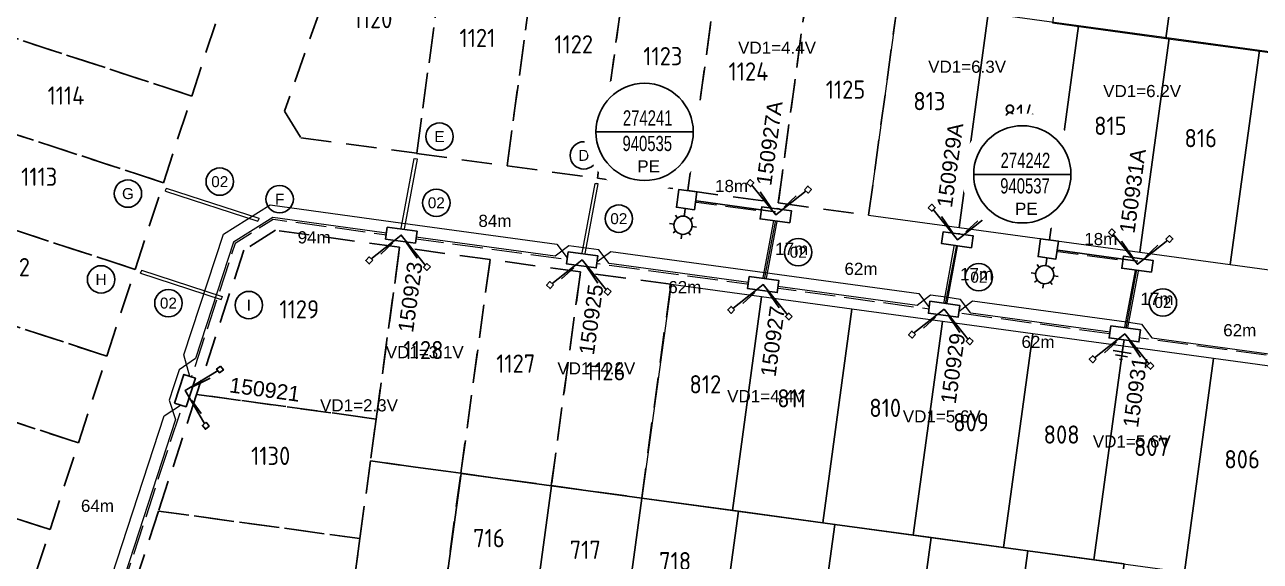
# Model space of a CAD drawing. Header units: metres. Extents: x 281818 to 283900, y 6133059 to 6135046.
# Drawn here: x 281931.9 to 282135.1, y 6134466.7 to 6134554.9 of the extents above; entities that cross this region are included whole.
import ezdxf
from ezdxf.enums import TextEntityAlignment as Align

# ---------------------------------------------------------------- set-up
doc = ezdxf.new("R2010")
doc.units = ezdxf.units.M
doc.linetypes.add('DASHED', pattern=[0.75, 0.5, -0.25])
doc.linetypes.add('IE Trench LV', pattern=[6.5, 5, -1.5])
doc.layers.get('0').update_dxf_attribs({"color": 6})
for name, color, linetype in [('_User Future Stage 11 Lots', 255, 'Continuous'), ('_User Stage 7 Site Plan', 7, 'Continuous'), ('_User VD', 7, 'Continuous'), ('Duct_SP_NEW', 2, 'Continuous'), ('Equip_LV_NEW', 2, 'Continuous'), ('Equip_SP_SL_NEW', 2, 'Continuous'), ('Mains_LV_New_R17', 2, 'Continuous'), ('Mains_LV_NEW_T84', 2, 'Continuous'), ('Mains_LV_New_T94', 2, 'Continuous'), ('Notes_LV_MISC', 7, 'Continuous'), ('Notes_SL_MISC', 7, 'Continuous'), ('Notes_SP_NEW', 2, 'Continuous'), ('Services_SP_NEW', 2, 'Continuous'), ('Services_SP_NEW_UG', 2, 'Continuous'), ('SupportsUG_SP_LV_SL_NEW', 2, 'Continuous'), ('Trench_SP_NEW', 2, 'Continuous')]:
    doc.layers.add(name, color=color, linetype=linetype)
doc.layers.add('Cadastre Developer_SP_EXT', color=9, linetype='Continuous', lineweight=5)
doc.layers.add('Cadastre Developer_SP_NEW', color=2, linetype='Continuous', lineweight=5)
doc.styles.add('iecARIAL', font='arial.ttf', dxfattribs={"height": 2})
doc.styles.add('LotNum', font='isocp.shx', dxfattribs={"height": 1.8})
doc.styles.add('POLE_LABEL', font='arial.ttf')
doc.styles.add('SL_LABEL', font='arial.ttf')
doc.styles.get("Standard").update_dxf_attribs({"font": 'arial.ttf'})
doc.linetypes.add('Cable 1', pattern='A,7,-3,["//",Standard,S=1.5,R=0,X=-2.1,Y=-0.7],-0.001', length=10.001)
doc.linetypes.add('Cable 5', pattern='A,10,-1,["o",Standard,S=2,R=0,X=-1,Y=-0.7],-1e-05,["o",Standard,S=2,R=0,X=-0.2,Y=-0.7],-1.2', length=12.20001)
doc.linetypes.add('Cable New UG', pattern='A,7,-0.25,["x",Standard,S=2,R=0,X=0.2,Y=-0.8],-2.1', length=9.35)
doc.linetypes.add('IE Trench HV', pattern='A,7,-0.2,["/",Standard,S=3,R=0,X=0.6,Y=-1.4],-2.5', length=9.7)
doc.linetypes.add('IECLCABD1', pattern='A,5.25,-0.1,["o",Standard,S=2,R=0,X=1.5,Y=-0.7],-4', length=9.35)

# ---------------------------------------------------------------- blocks, each defined once
blk = doc.blocks.new('*U135')
for tag, flags, p in [('Z', 1, (1.5, -0.6)), ('LOCATION', 9, (1.5, -0.2)), ('NOTES', 9, (1.5, -0.4))]:
    blk.add_attdef(tag, text='', height=0.2, dxfattribs=dict(flags=flags)).set_placement(p, align=Align.MIDDLE_LEFT)
blk.add_wipeout([(-2.47, 3), (2.47, 3), (2.47, 1.02), (-2.47, 1.02)])
at = {"lineweight": -3}
blk.add_lwpolyline([(-2.47, 3), (2.47, 3), (2.47, 1.02), (-2.47, 1.02)], close=True, dxfattribs=at)
for tag, height, flags, p in [('ASSET_NUM', 2.5, 8, (2, 4)), ('STREET_CODE', 0.2, 9, (1.5, 2)), ('OWNED_BY', 0.2, 9, (1.5, 1.8)), ('OPERATED_BY', 0.2, 9, (1.5, 1.6)), ('STATE', 0.2, 9, (1.5, 1.2)), ('SUPPORT_TYPE', 0.2, 9, (1.5, 1)), ('SUBURB', 0.2, 9, (1.5, 0.2)), ('STREETNAME', 0.2, 9, (1.5, 0)), ('MAINTAINED_BY', 0.2, 9, (1.5, 1.4)), ('USAGE', 0.2, 9, (1.5, 0.8)), ('LEGEND', 0.2, 9, (1.5, 0.6)), ('PARENT', 0.2, 9, (1.5, 0.4))]:
    blk.add_attdef(tag, text='', height=height, dxfattribs=dict(flags=flags)).set_placement(p, align=Align.MIDDLE_LEFT)
blk = doc.blocks.new('DUCT_INDICATOR')
blk.add_circle((0, 0), 2.25)
blk.add_attdef('CODE', text='', height=1.8).set_placement((0, 0), align=Align.MIDDLE_CENTER)
at = {"flags": 1}
blk.add_attdef('Z', (0, 0), '', height=0.2, dxfattribs=at)
blk = doc.blocks.new('CCP_NEW')
for tag, flags, p in [('OPERATING_VOLTAGE', 9, (1.5, -1.8)), ('CONSTRUCTED_VOLTAGE', 9, (1.5, -2)), ('Z', 1, (1.5, -2.4)), ('NUMBER_OF_PHASES', 9, (1.5, -2.2))]:
    blk.add_attdef(tag, text='', height=0.2, dxfattribs=dict(flags=flags)).set_placement(p, align=Align.MIDDLE_LEFT)
blk.add_wipeout([(0, 0.57), (0.57, 0), (0, -0.57), (-0.57, 0)])
blk.add_lwpolyline([(-0.57, 0), (0, 0.57), (0.57, 0), (0, -0.57), (-0.57, 0)])
at = {"flags": 9}
for tag, p in [('CCP_TYPE', (1.5, 0)), ('ORIENTATION', (1.5, -0.2)), ('STATE', (1.5, -1)), ('OWNED_BY', (1.5, -1.2)), ('OPERATED_BY', (1.5, -1.4)), ('USAGE', (1.5, -0.4)), ('LEGEND', (1.5, -0.6)), ('LIFE_SUPPORT', (1.5, -0.8)), ('MAINTAINED_BY', (1.5, -1.6))]:
    blk.add_attdef(tag, text='', height=0.2, dxfattribs=at).set_placement(p, align=Align.MIDDLE_LEFT)
blk = doc.blocks.new('Earth')
for p, q in [((0, -2.04), (0, 0)), ((-1.5, -2.04), (1.5, -2.04)), ((-1, -2.64), (1, -2.64)), ((-0.25, -3.24), (0.25, -3.24))]:
    blk.add_line(p, q)
blk = doc.blocks.new('COLUMN_NEW')
at = {"flags": 1}
blk.add_attdef('Z', text='', height=0.2, dxfattribs=at).set_placement((1.5, -2.8), align=Align.MIDDLE_LEFT)
blk.add_wipeout([(-1.485, -1.485), (1.485, -1.485), (1.485, 1.485), (-1.485, 1.485)])
at = {"lineweight": -3}
blk.add_lwpolyline([(-1.485, -1.485), (1.485, -1.485), (1.485, 1.485), (-1.485, 1.485)], close=True, dxfattribs=at)
for tag, height, flags, p in [('ASSET_NUM', 2.5, 8, (2, 2)), ('STREET_CODE', 0.2, 9, (1.5, 0)), ('OWNED_BY', 0.2, 9, (1.5, -0.4)), ('OPERATED_BY', 0.2, 9, (1.5, -0.6)), ('STATE', 0.2, 9, (1.5, -1)), ('SUBURB', 0.2, 9, (1.5, -1.8)), ('STREETNAME', 0.2, 9, (1.5, -2)), ('COLUMN_TYPE', 0.2, 9, (1.5, -0.2)), ('USAGE', 0.2, 9, (1.5, -1.2)), ('MAINTAINED_BY', 0.2, 9, (1.5, -0.8)), ('LEGEND', 0.2, 9, (1.5, -1.4)), ('PARENT', 0.2, 9, (1.5, -1.6)), ('LOCATION', 0.2, 9, (1.5, -2.2)), ('NOTES', 0.2, 9, (1.5, -2.4)), ('LABEL_ALIGNMENT', 0.2, 9, (1.5, -2.6))]:
    blk.add_attdef(tag, text='', height=height, dxfattribs=dict(flags=flags)).set_placement(p, align=Align.MIDDLE_LEFT)
at = {"style": 'POLE_LABEL', "flags": 9}
blk.add_attdef('STRUCTURE_PLANT_NUMBER', text='', height=0.2, dxfattribs=at).set_placement((1.5, 0.242), align=Align.MIDDLE_LEFT)
blk = doc.blocks.new('SL_LANTERN_NEW')
blk.add_line((0, 0), (0, 0))
for tag, p, flags in [('Z', (0, 0), 1), ('OPERATED_BY', (0, -9.61), 9)]:
    blk.add_attdef(tag, p, '', height=0.2, dxfattribs=dict(flags=flags))
at = {"style": 'SL_LABEL', "flags": 9}
blk.add_attdef('STREET_CODE', text='', height=0.2, dxfattribs=at).set_placement((0, -0.2), align=Align.MIDDLE_LEFT)
for tag, height, flags, p in [('CONSTRUCTED_VOLTAGE', 0.2, 9, (0, -0.4)), ('CONTROL_TYPE', 0.2, 9, (0, -0.6)), ('OPERATING_VOLTAGE', 0.2, 9, (0, -1.4)), ('ORIENTATION', 0.2, 9, (0, -1.6)), ('OWNED_BY', 0.2, 9, (0, -1.8)), ('STATE', 0.2, 9, (0, -2)), ('LANTERN_PURPOSE', 0.2, 9, (0, -0.8)), ('LANTERN_TYPE', 0.2, 9, (0, -1)), ('NO_PHASES', 0.2, 9, (0, -1.2)), ('LNUMBER', 2.5, 8, (1.2, -2.8)), ('CEXIST', 0.2, 9, (0, -2.4)), ('CNEW', 0.2, 9, (0, -2.6)), ('CNUMBER', 0.2, 9, (0, -2.8)), ('CREMOVE', 0.2, 9, (0, -3)), ('CREPLACE', 0.2, 9, (0, -3.2)), ('USAGE', 0.2, 9, (0, -2.2)), ('LKINGHEIGHT', 0.2, 9, (0, -3.4)), ('LBRACKET', 0.2, 9, (0, -3.6)), ('LBRACKETVOCAB', 0.2, 9, (0, -3.8)), ('LCATEGORY', 0.2, 9, (0, -4)), ('LCHARGE1', 0.2, 9, (0, -4.2)), ('LCHARGE1PERCENT', 0.2, 9, (0, -4.4)), ('LCHARGE2', 0.2, 9, (0, -4.6)), ('LCHARGE2PERCENT', 0.2, 9, (0, -4.8)), ('LCHARGE3', 0.2, 9, (0, -5)), ('LCHARGE3PERCENT', 0.2, 9, (0, -5.2)), ('LEXIST', 0.2, 9, (0, -5.4)), ('LLAMP', 0.2, 9, (0, -5.6)), ('LLAMPVOCAB', 0.2, 9, (0, -5.8)), ('LMAST', 0.2, 9, (0, -6)), ('LMASTVOCAB', 0.2, 9, (0, -6.2)), ('LNEW', 0.2, 9, (0, -6.4)), ('LANTNUMBER', 0.2, 9, (0, -6.6)), ('LOUTREACH', 0.2, 9, (0, -7)), ('LOUTREACHVOCAB', 0.2, 9, (0, -7.2)), ('LRATECODE', 0.2, 9, (0, -7.4)), ('LREMOVE', 0.2, 9, (0, -7.6)), ('LREPLACE', 0.2, 9, (0, -7.8)), ('LTYPE', 0.2, 9, (0, -8)), ('LTYPEVOCAB', 0.2, 9, (0, -8.2)), ('SUBURB', 0.2, 9, (0, -8.6)), ('STREETNAME', 0.2, 9, (0, -8.8)), ('LEGEND', 0.2, 9, (0, -8.4)), ('LOCATION', 0.2, 9, (0, -9)), ('NOTES', 0.2, 9, (0, -9.2)), ('MAINTAINED_BY', 0.2, 9, (0, -9.86))]:
    blk.add_attdef(tag, text='', height=height, dxfattribs=dict(flags=flags)).set_placement(p, align=Align.MIDDLE_LEFT)
blk.add_wipeout([(0, 6.47), (1.46, 5.68), (2.25, 4.22), (1.46, 2.76), (0, 1.86), (-1.46, 2.76), (-2.25, 4.22), (-1.46, 5.68)])
for p, q in [((0, 5.72), (0, 6.47)), ((-2.25, 4.22), (-1.5, 4.22)), ((-1.46, 5.68), (-1.06, 5.28)), ((1.46, 5.68), (1.06, 5.28)), ((1.5, 4.22), (2.25, 4.22)), ((-1.46, 2.76), (-1.06, 3.16)), ((0, 0), (0, 2.72)), ((1.46, 2.76), (1.06, 3.16))]:
    blk.add_line(p, q)
blk.add_circle((0, 4.22), 1.5)
at = {"style": 'SL_LABEL', "flags": 8}
blk.add_attdef('ASSET_NUM', text='', height=2.5, dxfattribs=at).set_placement((2, 2), align=Align.MIDDLE_LEFT)
blk = doc.blocks.new('SLANTERN_NUM_NEW')
blk.add_line((0, 0), (8, 0))
at = {"flags": 1}
blk.add_attdef('Z', (0, 0), '', height=0.2, dxfattribs=at)
blk.add_wipeout([(-0.31, 10), (-0.94, 9.96), (-1.57, 9.88), (-2.18, 9.76), (-2.79, 9.61), (-3.39, 9.41), (-3.97, 9.18), (-4.54, 8.91), (-5.09, 8.61), (-5.62, 8.27), (-6.13, 7.91), (-6.62, 7.5), (-7.07, 7.07), (-7.5, 6.62), (-7.91, 6.13), (-8.27, 5.62), (-8.61, 5.09), (-8.91, 4.54), (-9.18, 3.97), (-9.41, 3.39), (-9.61, 2.79), (-9.76, 2.18), (-9.88, 1.57), (-9.96, 0.94), (-10, 0.31), (-10, -0.31), (-9.96, -0.94), (-9.88, -1.57), (-9.76, -2.18), (-9.61, -2.79), (-9.41, -3.39), (-9.18, -3.97), (-8.91, -4.54), (-8.61, -5.09), (-8.27, -5.62), (-7.91, -6.13), (-7.5, -6.62), (-7.07, -7.07), (-6.62, -7.5), (-6.13, -7.91), (-5.62, -8.27), (-5.09, -8.61), (-4.54, -8.91), (-3.97, -9.18), (-3.39, -9.41), (-2.79, -9.61), (-2.18, -9.76), (-1.57, -9.88), (-0.94, -9.96), (-0.31, -10), (0.31, -10), (0.94, -9.96), (1.57, -9.88), (2.18, -9.76), (2.79, -9.61), (3.39, -9.41), (3.97, -9.18), (4.54, -8.91), (5.09, -8.61), (5.62, -8.27), (6.13, -7.91), (6.62, -7.5), (7.07, -7.07), (7.5, -6.62), (7.91, -6.13), (8.27, -5.62), (8.61, -5.09), (8.91, -4.54), (9.18, -3.97), (9.41, -3.39), (9.61, -2.79), (9.76, -2.18), (9.88, -1.57), (9.96, -0.94), (10, -0.31), (10, 0.31), (9.96, 0.94), (9.88, 1.57), (9.76, 2.18), (9.61, 2.79), (9.41, 3.39), (9.18, 3.97), (8.91, 4.54), (8.61, 5.09), (8.27, 5.62), (7.91, 6.13), (7.5, 6.62), (7.07, 7.07), (6.62, 7.5), (6.13, 7.91), (5.62, 8.27), (5.09, 8.61), (4.54, 8.91), (3.97, 9.18), (3.39, 9.41), (2.79, 9.61), (2.18, 9.76), (1.57, 9.88), (0.94, 9.96), (0.31, 10)])
at = {"linetype": 'Continuous'}
blk.add_line((8, 0), (-8, 0), dxfattribs=at)
blk.add_circle((0, 0), 8, dxfattribs=at)
at = {"width": 0.7}
for tag, p in [('SNUMBER', (0.51, 1.05)), ('CNUMBER', (0.44, -3.15))]:
    blk.add_attdef(tag, text='', height=2.5, dxfattribs=at).set_placement(p, align=Align.CENTER)
at = {"layer": 'Notes_LV_MISC', "linetype": 'Continuous', "insert": (-1.2, -4.66), "char_height": 2, "attachment_point": 1, "style": 'iecARIAL'}
blk.add_mtext_dynamic_manual_height_columns('PE', width=8.5143, gutter_width=10, heights=[0], dxfattribs=at)

msp = doc.modelspace()

# ---------------------------------------------------------------- linework, layer by layer
at = {"layer": '_User Future Stage 11 Lots', "color": 7, "linetype": 'DASHED', "ltscale": 10}
for points in [[(281974.64, 6134540.66), (281977.36, 6134536.32), (281996.38, 6134533.76), (282001.23, 6134569.28), (281985.47, 6134571.44)], [(281964.07, 6134557.44), (281929.23, 6134568.83), (281928.1, 6134565.38), (281924.57, 6134554.57), (281959.41, 6134543.18)], [(282016.09, 6134567.25), (282001.23, 6134569.28), (281996.37, 6134533.72), (282011.23, 6134531.69)], [(282075.49, 6134558.78), (282060.63, 6134560.81), (282055.82, 6134525.6), (282070.68, 6134523.57)], [(281959.41, 6134543.18), (281924.57, 6134554.57), (281919.92, 6134540.31), (281954.75, 6134528.93)], [(281954.75, 6134528.93), (281919.92, 6134540.31), (281915.26, 6134526.05), (281950.09, 6134514.67)], [(281950.09, 6134514.67), (281915.26, 6134526.05), (281910.61, 6134511.79), (281945.43, 6134500.41)], [(281993.58, 6134518.31), (281973.16, 6134521.1), (281967.96, 6134517.84), (281960.2, 6134494.11), (281989.72, 6134490.07)], [(282008.44, 6134516.28), (281993.58, 6134518.31), (281988.78, 6134483.18), (282003.64, 6134481.15)], [(282023.31, 6134514.25), (282008.44, 6134516.28), (282003.64, 6134481.15), (282018.51, 6134479.12)], [(282038.17, 6134512.22), (282023.31, 6134514.25), (282018.51, 6134479.12), (282033.37, 6134477.09)], [(281945.43, 6134500.41), (281910.61, 6134511.79), (281905.95, 6134497.53), (281940.77, 6134486.15)], [(281940.77, 6134486.15), (281905.95, 6134497.53), (281901.29, 6134483.27), (281936.11, 6134471.89)], [(281989.72, 6134490.07), (281960.2, 6134494.11), (281953.94, 6134474.93), (281987.04, 6134470.41)], [(281936.11, 6134471.89), (281901.29, 6134483.27), (281896.64, 6134469.01), (281931.45, 6134457.64)], [(282003.64, 6134481.15), (281988.78, 6134483.18), (281987.04, 6134470.41), (281983.98, 6134448), (281998.84, 6134445.97)], [(281987.04, 6134470.41), (281953.94, 6134474.93), (281948.04, 6134456.88), (281950.76, 6134452.54), (281983.98, 6134448)]]:
    msp.add_lwpolyline(points, close=True, dxfattribs=at)
at = {"layer": '_User Stage 7 Site Plan'}
for points in [[(281998.89, 6134445.96), (282003.7, 6134481.13), (282018.56, 6134479.1), (282013.76, 6134443.93), (281998.89, 6134445.96)], [(282018.56, 6134479.1), (282033.42, 6134477.07), (282028.62, 6134441.9), (282013.76, 6134443.93), (282018.56, 6134479.1)], [(282049.27, 6134474.91), (282065.13, 6134472.74), (282060.32, 6134437.57), (282044.47, 6134439.73), (282049.27, 6134474.91)], [(282065.13, 6134472.74), (282080.98, 6134470.58), (282076.18, 6134435.4), (282060.32, 6134437.57), (282065.13, 6134472.74)], [(282096.83, 6134468.41), (282112.69, 6134466.25), (282107.88, 6134431.07), (282092.03, 6134433.24), (282096.83, 6134468.41)]]:
    msp.add_lwpolyline(points, dxfattribs=at)
for points in [[(282033.42, 6134477.07), (282049.27, 6134474.91), (282044.47, 6134439.73), (282028.62, 6134441.9)], [(282080.98, 6134470.58), (282096.83, 6134468.41), (282092.03, 6134433.24), (282076.18, 6134435.4)]]:
    msp.add_lwpolyline(points, close=True, dxfattribs=at)
at = {"layer": 'Cadastre Developer_SP_EXT', "linetype": 'Continuous'}
for points in [[(282124.32, 6134587.84), (282105.7, 6134590.38), (282100.89, 6134555.21), (282114.03, 6134553.41), (282119.52, 6134552.66), (282124.32, 6134587.84)], [(282142.95, 6134585.29), (282124.32, 6134587.84), (282119.52, 6134552.66), (282132.66, 6134550.87), (282138.15, 6134550.12), (282142.95, 6134585.29)]]:
    msp.add_lwpolyline(points, close=True, dxfattribs=at)
at = {"layer": 'Cadastre Developer_SP_NEW', "color": 2, "lineweight": 0, "flags": 128}
for points in [[(282134.94, 6134550.67), (282120.08, 6134552.7), (282115.27, 6134517.48), (282130.13, 6134515.45)], [(282149.8, 6134548.64), (282134.94, 6134550.67), (282130.13, 6134515.45), (282144.99, 6134513.42)], [(282053.08, 6134510.18), (282038.22, 6134512.21), (282033.42, 6134477.07), (282048.28, 6134475.04)], [(282067.94, 6134508.15), (282053.08, 6134510.18), (282048.28, 6134475.04), (282063.15, 6134473.01)], [(282082.81, 6134506.12), (282067.94, 6134508.15), (282063.15, 6134473.01), (282078.01, 6134470.98)], [(282097.67, 6134504.09), (282082.81, 6134506.12), (282078.01, 6134470.98), (282092.87, 6134468.95)], [(282112.53, 6134502.06), (282097.67, 6134504.09), (282092.87, 6134468.95), (282107.73, 6134466.92)], [(282127.39, 6134500.03), (282112.53, 6134502.06), (282107.73, 6134466.92), (282122.59, 6134464.89)], [(282142.25, 6134498), (282127.39, 6134500.03), (282122.59, 6134464.89), (282137.46, 6134462.86)]]:
    msp.add_lwpolyline(points, close=True, dxfattribs=at)
at = {"layer": 'Duct_SP_NEW', "lineweight": 0}
for p, q in [((281993.46, 6134519.37), (281995.99, 6134532.88)), ((281995.99, 6134532.88), (281996.25, 6134532.83)), ((281993.97, 6134519.27), (281996.5, 6134532.78)), ((281996.5, 6134532.78), (281996.25, 6134532.83)), ((282023.19, 6134515.31), (282025.72, 6134528.82)), ((282025.72, 6134528.82), (282025.97, 6134528.77)), ((282026.23, 6134528.72), (282025.97, 6134528.77)), ((281955.06, 6134527.56), (281955.14, 6134527.8)), ((281955.06, 6134527.56), (281970.27, 6134522.59)), ((281955.22, 6134528.05), (281955.14, 6134527.8)), ((281955.22, 6134528.05), (281970.43, 6134523.08)), ((282023.7, 6134515.22), (282026.23, 6134528.72)), ((282052.96, 6134511.24), (282055.49, 6134524.74)), ((282055.49, 6134524.74), (282055.75, 6134524.7)), ((281970.27, 6134522.59), (281970.35, 6134522.83)), ((281970.43, 6134523.08), (281970.35, 6134522.83)), ((282053.48, 6134511.14), (282056.01, 6134524.65)), ((282056.01, 6134524.65), (282055.75, 6134524.7)), ((281993.46, 6134519.37), (281993.72, 6134519.32)), ((281993.97, 6134519.27), (281993.72, 6134519.32)), ((282082.69, 6134507.18), (282085.15, 6134520.58)), ((282083.2, 6134507.08), (282085.66, 6134520.49)), ((282085.15, 6134520.58), (282085.41, 6134520.53)), ((282085.66, 6134520.49), (282085.41, 6134520.53)), ((281951.14, 6134514.57), (281951.06, 6134514.32)), ((281951.14, 6134514.57), (281964.41, 6134510.24)), ((282023.19, 6134515.31), (282023.44, 6134515.26)), ((282023.7, 6134515.22), (282023.44, 6134515.26)), ((282112.41, 6134503.12), (282114.93, 6134516.51)), ((282112.92, 6134503.03), (282115.44, 6134516.42)), ((282114.93, 6134516.51), (282115.18, 6134516.47)), ((282115.44, 6134516.42), (282115.18, 6134516.47)), ((281950.98, 6134514.07), (281951.06, 6134514.32)), ((281950.98, 6134514.07), (281964.25, 6134509.74)), ((282052.96, 6134511.24), (282053.22, 6134511.19)), ((282053.48, 6134511.14), (282053.22, 6134511.19)), ((281964.25, 6134509.74), (281964.33, 6134509.99)), ((281964.41, 6134510.24), (281964.33, 6134509.99)), ((282082.69, 6134507.18), (282082.94, 6134507.13)), ((282083.2, 6134507.08), (282082.94, 6134507.13)), ((282112.41, 6134503.12), (282112.67, 6134503.08)), ((282112.92, 6134503.03), (282112.67, 6134503.08))]:
    msp.add_line(p, q, dxfattribs=at)
at = {"layer": 'Mains_LV_New_T94', "color": 2, "linetype": 'Cable 1', "lineweight": 0, "ltscale": 0.5}
for points in [[(282055.55, 6134523.62), (282053.36, 6134512.18, 0.011172), (282053.36, 6134512.18), (282053.36, 6134512.18)], [(282085.27, 6134519.55), (282083.08, 6134508.11, 0.011172), (282083.08, 6134508.11), (282083.08, 6134508.11)], [(282114.87, 6134515.51), (282112.8, 6134504.06, 0.011172), (282112.8, 6134504.06), (282112.8, 6134504.06)]]:
    msp.add_lwpolyline(points, format="xyb", dxfattribs=at)
at = {"layer": 'Trench_SP_NEW', "linetype": 'IE Trench LV', "flags": 128}
for points in [[(282052.83, 6134527.44), (282055.43, 6134523.63), (282058.79, 6134526.76)], [(281996.45, 6134516.49), (281993.85, 6134520.3), (281990.49, 6134517.18)], [(282112.28, 6134519.32), (282114.87, 6134515.51), (282118.24, 6134518.64)], [(282026.17, 6134512.43), (282023.58, 6134516.24), (282020.21, 6134513.12)], [(282055.95, 6134508.36), (282053.35, 6134512.17), (282049.99, 6134509.04)], [(282085.68, 6134504.3), (282083.08, 6134508.11), (282079.71, 6134504.98)], [(282115.4, 6134500.24), (282112.8, 6134504.06), (282109.44, 6134500.93)], [(281962.41, 6134496.81), (281958.29, 6134494.73), (281960.95, 6134490.99)]]:
    msp.add_lwpolyline(points, dxfattribs=at)

# ---------------------------------------------------------------- block references
at = {"layer": 'Notes_SL_MISC', "linetype": 'IE Trench LV'}
ref = msp.add_blockref('SL_LANTERN_NEW', (282040.73, 6134526.11), dxfattribs=dict(at, rotation=172.3569961817139))
ref.add_attrib('ASSET_NUM', '274241', dxfattribs={"layer": '0', "height": 2.5, "style": 'SL_LABEL'}).set_placement((282029.87, 6134536.14), align=Align.MIDDLE_LEFT)
ref = msp.add_blockref('SL_LANTERN_NEW', (282100.18, 6134517.99), dxfattribs=dict(at, rotation=172.3569961817139))
ref.add_attrib('ASSET_NUM', '274242', dxfattribs={"layer": '0', "height": 2.5, "style": 'SL_LABEL'}).set_placement((282089.32, 6134528.02), align=Align.MIDDLE_LEFT)
at = {"layer": 'Notes_SP_NEW', "linetype": 'IE Trench LV', "lineweight": 0}
for p, values in [((282000.12, 6134536.5), {'CODE': 'E'}), ((282023.85, 6134533.42), {'CODE': 'D'}), ((281948.91, 6134527.13), {'CODE': 'G'}), ((281973.85, 6134526.21), {'CODE': 'F'}), ((281944.49, 6134513.03), {'CODE': 'H'}), ((281968.78, 6134508.81), {'CODE': 'I'})]:
    msp.add_blockref('DUCT_INDICATOR', p, dxfattribs=at).add_auto_attribs(values)
at = {"layer": 'Notes_SP_NEW', "lineweight": 0}
for p in [(281964, 6134529.1), (281999.61, 6134525.62), (282059.11, 6134517.49), (281955.56, 6134509.13), (282119.07, 6134509.22)]:
    msp.add_blockref('DUCT_INDICATOR', p, dxfattribs=at).add_auto_attribs({'CODE': '02'})

# ---------------------------------------------------------------- texts
at = {"layer": '_User Future Stage 11 Lots', "style": 'LotNum'}
for s, p in [('1120', (281986, 6134554.33)), ('1121', (282003.42, 6134551.23)), ('1122', (282019, 6134550.18)), ('1123', (282033.63, 6134548.23)), ('1124', (282047.65, 6134545.71)), ('1125', (282063.63, 6134542.73)), ('1114', (281935.69, 6134541.75)), ('1113', (281931.35, 6134528.4)), ('1112', (281926.92, 6134513.54)), ('1129', (281973.81, 6134506.61)), ('1128', (281994.21, 6134499.91)), ('1127', (282009.45, 6134497.68)), ('1126', (282024.2, 6134496.42)), ('1130', (281969.16, 6134482.51))]:
    msp.add_text(s, height=3, dxfattribs=at).set_placement(p)
at = {"layer": '_User Stage 7 Site Plan', "style": 'LotNum'}
for s, p in [('716', (282005.66, 6134468.98)), ('717', (282021.53, 6134467.06)), ('718', (282036.23, 6134465.19))]:
    msp.add_text(s, height=3, dxfattribs=at).set_placement(p)
at = {"layer": '_User VD', "linetype": 'Cable New UG', "lineweight": 0, "char_height": 2, "attachment_point": 1, "style": 'iecARIAL'}
for s, insert in [('VD1=4.4V', (282049.22, 6134552.12)), ('VD1=6.3V', (282080.47, 6134549)), ('VD1=3.1V', (281991.3, 6134502.06)), ('VD1=4.2V', (282019.51, 6134499.4)), ('VD1=4.4V', (282047.42, 6134494.83)), ('VD1=2.3V', (281980.49, 6134493.32)), ('VD1=5.6V', (282076.3, 6134491.5))]:
    msp.add_mtext_dynamic_manual_height_columns(s, width=18.4157, gutter_width=10, heights=[10.27], dxfattribs=dict(at, insert=insert))
at = {"layer": 'Cadastre Developer_SP_NEW', "color": 2, "lineweight": 0, "style": 'LotNum'}
for s, p in [('813', (282078.03, 6134540.84)), ('814', (282092.89, 6134538.81)), ('815', (282107.75, 6134536.78)), ('816', (282122.61, 6134534.75)), ('812', (282041.22, 6134494.28)), ('811', (282055.66, 6134491.97)), ('810', (282070.79, 6134490.4)), ('809', (282084.59, 6134488.04)), ('808', (282099.45, 6134486.01)), ('807', (282114.31, 6134483.98)), ('806', (282129.17, 6134481.95))]:
    msp.add_text(s, height=3, dxfattribs=at).set_placement(p)
at = {"layer": 'Notes_LV_MISC', "linetype": 'Cable New UG', "lineweight": 0, "char_height": 2, "attachment_point": 1, "style": 'iecARIAL'}
for s, width, heights, insert in [('VD1=6.2V', 18.4157, [10.27], (282109.24, 6134545)), ('84m', 7.1414, [0], (282006.53, 6134523.65)), ('94m', 7.1414, [0], (281976.81, 6134520.94)), ('17m', 7.1414, [0], (282055.32, 6134519.05)), ('62m', 7.1414, [0], (282066.71, 6134515.77)), ('62m', 7.1414, [0], (282037.74, 6134512.76)), ('17m', 7.1414, [0], (282115.38, 6134510.84)), ('62m', 7.1414, [0], (282128.98, 6134505.67)), ('62m', 7.1414, [0], (282095.81, 6134503.75)), ('VD1=5.6V', 18.4157, [10.27], (282107.54, 6134487.38)), ('64m', 7.1414, [0], (281941.18, 6134476.8))]:
    msp.add_mtext_dynamic_manual_height_columns(s, width=width, gutter_width=10, heights=heights, dxfattribs=dict(at, insert=insert))

# ---------------------------------------------------------------- next in the draw order: linework, layer by layer
at = {"layer": '_User Future Stage 11 Lots', "color": 7, "linetype": 'DASHED', "ltscale": 10}
for points in [[(282030.9, 6134564.87), (282025.39, 6134565.63), (282016.09, 6134567.25), (282011.23, 6134531.69), (282026.1, 6134529.66)], [(282045.77, 6134562.84), (282030.9, 6134564.87), (282026.1, 6134529.66), (282040.96, 6134527.63)], [(282060.63, 6134560.81), (282045.77, 6134562.84), (282040.96, 6134527.63), (282055.82, 6134525.6)]]:
    msp.add_lwpolyline(points, close=True, dxfattribs=at)
at = {"layer": 'Cadastre Developer_SP_NEW', "color": 2, "lineweight": 0, "flags": 128}
for points in [[(282090.35, 6134556.75), (282075.49, 6134558.78), (282070.68, 6134523.57), (282085.54, 6134521.54)], [(282105.21, 6134554.72), (282090.35, 6134556.75), (282085.54, 6134521.54), (282100.41, 6134519.51)], [(282120.08, 6134552.7), (282105.21, 6134554.72), (282100.41, 6134519.51), (282115.27, 6134517.48)]]:
    msp.add_lwpolyline(points, close=True, dxfattribs=at)
at = {"layer": 'Mains_LV_NEW_T84', "color": 2, "linetype": 'Cable New UG', "lineweight": 0, "flags": 128}
for points in [[(281949.85, 6134438.53), (281946.16, 6134439.04), (281947.65, 6134449.97), (281947.22, 6134450.65), (281944.64, 6134451.01), (281942.47, 6134454.48), (281942.81, 6134455.82), (281943.66, 6134456.35), (281954.85, 6134490.59), (281957.53, 6134492.37), (281958.3, 6134494.73), (281959.06, 6134497.08), (281958.12, 6134500.62), (281964.61, 6134520.46), (281972.27, 6134525.26), (281994.12, 6134522.28), (282019.41, 6134518.82), (282021.12, 6134516.57), (282023.58, 6134516.23), (282026.02, 6134515.9), (282028.28, 6134517.61), (282053.62, 6134514.14), (282078.91, 6134510.69), (282080.63, 6134508.43), (282083.08, 6134508.1), (282085.52, 6134507.77), (282087.78, 6134509.48), (282113.07, 6134506.02), (282115.54, 6134505.68), (282117.23, 6134503.43), (282142.52, 6134499.98)], [(282112.8, 6134504.04), (282087.51, 6134507.49), (282085.81, 6134509.74), (282083.35, 6134510.08), (282080.88, 6134510.42), (282078.64, 6134508.71), (282053.35, 6134512.16), (282028.02, 6134515.63), (282026.32, 6134517.88), (282023.85, 6134518.22), (282021.39, 6134518.55), (282019.14, 6134516.84), (281993.85, 6134520.29), (281972.72, 6134523.18), (281966.28, 6134519.15), (281960.02, 6134500), (281957.31, 6134498.13), (281956.4, 6134495.35), (281955.68, 6134493.15), (281956.75, 6134489.97), (281946.9, 6134459.84), (281945.02, 6134454.17), (281945.84, 6134452.86), (281948.42, 6134452.51), (281949.73, 6134450.42), (281948.41, 6134440.75), (281950.12, 6134440.52), (281980.12, 6134436.42), (281978.31, 6134423.18)]]:
    msp.add_lwpolyline(points, dxfattribs=at)
at = {"layer": 'Notes_SL_MISC', "linetype": 'Cable 5', "ltscale": 0.5}
for points in [[(282040.75, 6134526.15), (282055.36, 6134524.15)], [(282100.21, 6134518.03), (282114.94, 6134516.01)]]:
    msp.add_lwpolyline(points, dxfattribs=at)
at = {"layer": 'Trench_SP_NEW', "linetype": 'IE Trench LV', "lineweight": 0, "flags": 128}
for points in [[(282040.73, 6134525.95), (282055.34, 6134523.95)], [(282142.48, 6134499.68), (281972.78, 6134522.87), (281966.53, 6134518.95), (281946.18, 6134456.66), (281949.74, 6134450.96), (281951.79, 6134450.68)], [(282100.18, 6134517.83), (282114.92, 6134515.82)]]:
    msp.add_lwpolyline(points, dxfattribs=at)
at = {"layer": 'Trench_SP_NEW', "linetype": 'IE Trench LV', "flags": 128}
msp.add_lwpolyline([(282082.67, 6134523.36), (282085.27, 6134519.55), (282088.64, 6134522.68)], dxfattribs=at)

# ---------------------------------------------------------------- next in the draw order: block references
at = {"layer": 'Notes_SP_NEW', "lineweight": 0}
for p in [(282029.61, 6134523.01), (282088.8, 6134513.38)]:
    msp.add_blockref('DUCT_INDICATOR', p, dxfattribs=at).add_auto_attribs({'CODE': '02'})

# ---------------------------------------------------------------- next in the draw order: texts
at = {"layer": 'Notes_LV_MISC', "linetype": 'Cable New UG', "lineweight": 0, "insert": (282085.72, 6134514.89), "char_height": 2, "attachment_point": 1, "style": 'iecARIAL'}
msp.add_mtext_dynamic_manual_height_columns('17m', width=7.1414, gutter_width=10, heights=[0], dxfattribs=at)

# ---------------------------------------------------------------- next in the draw order: block references
at = {"layer": 'Equip_LV_NEW'}
ref = msp.add_blockref('*U135', (282055.7, 6134525.62), dxfattribs=dict(at, rotation=172.2230000000001))
ref.add_attrib('ASSET_NUM', '150927A', dxfattribs={"layer": '0', "height": 2.5, "rotation": 82.223}).set_placement((282053.42, 6134528.48), align=Align.MIDDLE_LEFT)
ref = msp.add_blockref('*U135', (282085.54, 6134521.54), dxfattribs=dict(at, rotation=172.2230000000001))
ref.add_attrib('ASSET_NUM', '150929A', dxfattribs={"layer": '0', "height": 2.5, "rotation": 82.223}).set_placement((282083.13, 6134524.88), align=Align.MIDDLE_LEFT)
ref = msp.add_blockref('*U135', (282115.15, 6134517.5), dxfattribs=dict(at, rotation=172.2230000000001))
ref.add_attrib('ASSET_NUM', '150931A', dxfattribs={"layer": '0', "height": 2.5, "rotation": 82.223}).set_placement((282113.14, 6134520.64), align=Align.MIDDLE_LEFT)
ref = msp.add_blockref('*U135', (281993.58, 6134518.31), dxfattribs=dict(at, rotation=352.2226515232677))
ref.add_attrib('ASSET_NUM', '150923', dxfattribs={"layer": '0', "height": 2.5, "rotation": 82.2227}).set_placement((281994.54, 6134504.34), align=Align.MIDDLE_LEFT)
ref = msp.add_blockref('*U135', (282023.31, 6134514.25), dxfattribs=dict(at, rotation=352.2226515232677))
ref.add_attrib('ASSET_NUM', '150925', dxfattribs={"layer": '0', "height": 2.5, "rotation": 82.2227}).set_placement((282024.27, 6134500.65), align=Align.MIDDLE_LEFT)
ref = msp.add_blockref('*U135', (282053.08, 6134510.18), dxfattribs=dict(at, rotation=352.2226515232677))
ref.add_attrib('ASSET_NUM', '150927', dxfattribs={"layer": '0', "height": 2.5, "rotation": 82.2227}).set_placement((282054.13, 6134497.06), align=Align.MIDDLE_LEFT)
ref = msp.add_blockref('*U135', (282082.81, 6134506.12), dxfattribs=dict(at, rotation=352.2226515232677))
ref.add_attrib('ASSET_NUM', '150929', dxfattribs={"layer": '0', "height": 2.5, "rotation": 82.2227}).set_placement((282083.75, 6134492.61), align=Align.MIDDLE_LEFT)
ref = msp.add_blockref('*U135', (282112.53, 6134502.07), dxfattribs=dict(at, rotation=352.2226515232677))
ref.add_attrib('ASSET_NUM', '150931', dxfattribs={"layer": '0', "height": 2.5, "rotation": 82.2227}).set_placement((282113.72, 6134488.7), align=Align.MIDDLE_LEFT)
ref = msp.add_blockref('*U135', (281960.2, 6134494.11), dxfattribs=dict(at, rotation=71.90439397639632))
ref.add_attrib('ASSET_NUM', '150921', dxfattribs={"layer": '0', "height": 2.5, "rotation": 352.223}).set_placement((281965.63, 6134495.71), align=Align.MIDDLE_LEFT)
at = {"layer": 'SupportsUG_SP_LV_SL_NEW'}
ref = msp.add_blockref('COLUMN_NEW', (282040.76, 6134526.16), dxfattribs=dict(at, rotation=172.3573467184544))
ref.add_attrib('ASSET_NUM', '940535', dxfattribs={"layer": '0', "height": 2.5}).set_placement((282029.97, 6134532.19), align=Align.MIDDLE_LEFT)

# ---------------------------------------------------------------- next in the draw order: linework, layer by layer
at = {"layer": 'Services_SP_NEW_UG', "color": 2, "flags": 128}
for points in [[(282051.22, 6134528.87), (282055.43, 6134523.63), (282060.7, 6134527.79)], [(282081.06, 6134524.8), (282085.27, 6134519.55), (282090.54, 6134523.71)], [(282110.67, 6134520.75), (282114.87, 6134515.51), (282120.14, 6134519.67)], [(281998.06, 6134515.06), (281993.85, 6134520.3), (281988.58, 6134516.15)], [(282027.78, 6134511), (282023.58, 6134516.24), (282018.31, 6134512.09)], [(282057.56, 6134506.92), (282053.35, 6134512.17), (282048.08, 6134508.01)], [(282087.29, 6134502.86), (282083.08, 6134508.11), (282077.81, 6134503.95)], [(282117.01, 6134498.81), (282112.8, 6134504.06), (282107.53, 6134499.9)], [(281964.04, 6134498.21), (281958.29, 6134494.73), (281961.72, 6134488.96)]]:
    msp.add_lwpolyline(points, dxfattribs=at)

# ---------------------------------------------------------------- next in the draw order: block references
at = {"layer": 'Equip_SP_SL_NEW', "linetype": 'IE Trench LV'}
ref = msp.add_blockref('SL_LANTERN_NEW', (282040.73, 6134526.11), dxfattribs=dict(at, rotation=172.3569961817139))
ref.add_attrib('ASSET_NUM', '274241', dxfattribs={"layer": '0', "height": 2.5, "style": 'SL_LABEL'}).set_placement((282029.87, 6134536.14), align=Align.MIDDLE_LEFT)
at = {"layer": 'Notes_LV_MISC', "color": 2, "linetype": 'IECLCABD1', "rotation": 350.7610537433443}
msp.add_blockref('Earth', (282112.67, 6134503.08), dxfattribs=at)

# ---------------------------------------------------------------- next in the draw order: linework, layer by layer
at = {"layer": 'Mains_LV_New_R17', "linetype": 'Cable 5'}
msp.add_lwpolyline([(282040.75, 6134526.15), (282055.36, 6134524.15)], dxfattribs=at)

# ---------------------------------------------------------------- next in the draw order: block references
at = {"layer": 'Services_SP_NEW', "linetype": 'IE Trench HV'}
for p, rotation in [((282051.22, 6134528.87), 1.396412666147445), ((282060.7, 6134527.79), 1.396412666147445), ((282081.06, 6134524.8), 1.396412666147445), ((282090.54, 6134523.71), 1.396412666147445), ((282110.67, 6134520.75), 1.396412666147445), ((282120.14, 6134519.67), 1.396412666147445), ((281988.58, 6134516.15), 181.3964126661475), ((281998.06, 6134515.06), 181.3964126661475), ((282018.31, 6134512.09), 181.3964126661475), ((282027.78, 6134511), 181.3964126661475), ((282048.08, 6134508.01), 181.3964126661475), ((282057.56, 6134506.92), 181.3964126661475), ((282077.81, 6134503.95), 181.3964126661475), ((282087.29, 6134502.86), 181.3964126661475), ((282107.53, 6134499.9), 181.3964126661475), ((281964.04, 6134498.21), 263.8615143379232), ((282117.01, 6134498.81), 181.3964126661475), ((281961.72, 6134488.96), 263.8615143379232)]:
    msp.add_blockref('CCP_NEW', p, dxfattribs=dict(at, rotation=rotation))

# ---------------------------------------------------------------- next in the draw order: block references
at = {"layer": 'Notes_SL_MISC', "linetype": 'IE Trench LV'}
ref = msp.add_blockref('COLUMN_NEW', (282040.76, 6134526.16), dxfattribs=dict(at, rotation=172.3573467184544))
ref.add_attrib('ASSET_NUM', '940535', dxfattribs={"layer": '0', "height": 2.5}).set_placement((282029.97, 6134532.19), align=Align.MIDDLE_LEFT)
at = {"layer": 'SupportsUG_SP_LV_SL_NEW'}
ref = msp.add_blockref('COLUMN_NEW', (282100.21, 6134518.04), dxfattribs=dict(at, rotation=172.3573467184544))
ref.add_attrib('ASSET_NUM', '940537', dxfattribs={"layer": '0', "height": 2.5}).set_placement((282089.42, 6134524.07), align=Align.MIDDLE_LEFT)

# ---------------------------------------------------------------- next in the draw order: texts
at = {"layer": 'Notes_LV_MISC', "linetype": 'Cable New UG', "lineweight": 0, "char_height": 2, "attachment_point": 1, "style": 'iecARIAL'}
for insert in [(282045.43, 6134529.39), (282106.13, 6134520.66)]:
    msp.add_mtext_dynamic_manual_height_columns('18m', width=7.1414, gutter_width=10, heights=[0], dxfattribs=dict(at, insert=insert))

# ---------------------------------------------------------------- next in the draw order: block references
at = {"layer": 'Equip_SP_SL_NEW', "linetype": 'IE Trench LV'}
ref = msp.add_blockref('SL_LANTERN_NEW', (282100.18, 6134517.99), dxfattribs=dict(at, rotation=172.3569961817139))
ref.add_attrib('ASSET_NUM', '274242', dxfattribs={"layer": '0', "height": 2.5, "style": 'SL_LABEL'}).set_placement((282089.32, 6134528.02), align=Align.MIDDLE_LEFT)
at = {"layer": 'Notes_LV_MISC'}
msp.add_blockref('SLANTERN_NUM_NEW', (282033.85, 6134537.28), dxfattribs=at).add_auto_attribs({'SNUMBER': '274241', 'CNUMBER': '940535'})

# ---------------------------------------------------------------- next in the draw order: linework, layer by layer
at = {"layer": 'Mains_LV_New_R17', "linetype": 'Cable 5'}
msp.add_lwpolyline([(282100.21, 6134518.03), (282114.94, 6134516.01)], dxfattribs=at)

# ---------------------------------------------------------------- next in the draw order: block references
at = {"layer": 'Notes_SL_MISC', "linetype": 'IE Trench LV'}
ref = msp.add_blockref('COLUMN_NEW', (282100.21, 6134518.04), dxfattribs=dict(at, rotation=172.3573467184544))
ref.add_attrib('ASSET_NUM', '940537', dxfattribs={"layer": '0', "height": 2.5}).set_placement((282089.42, 6134524.07), align=Align.MIDDLE_LEFT)

# ---------------------------------------------------------------- next in the draw order: block references
at = {"layer": 'Notes_LV_MISC'}
msp.add_blockref('SLANTERN_NUM_NEW', (282095.95, 6134530.3), dxfattribs=at).add_auto_attribs({'SNUMBER': '274242', 'CNUMBER': '940537'})

doc.saveas('drawing.dxf')
